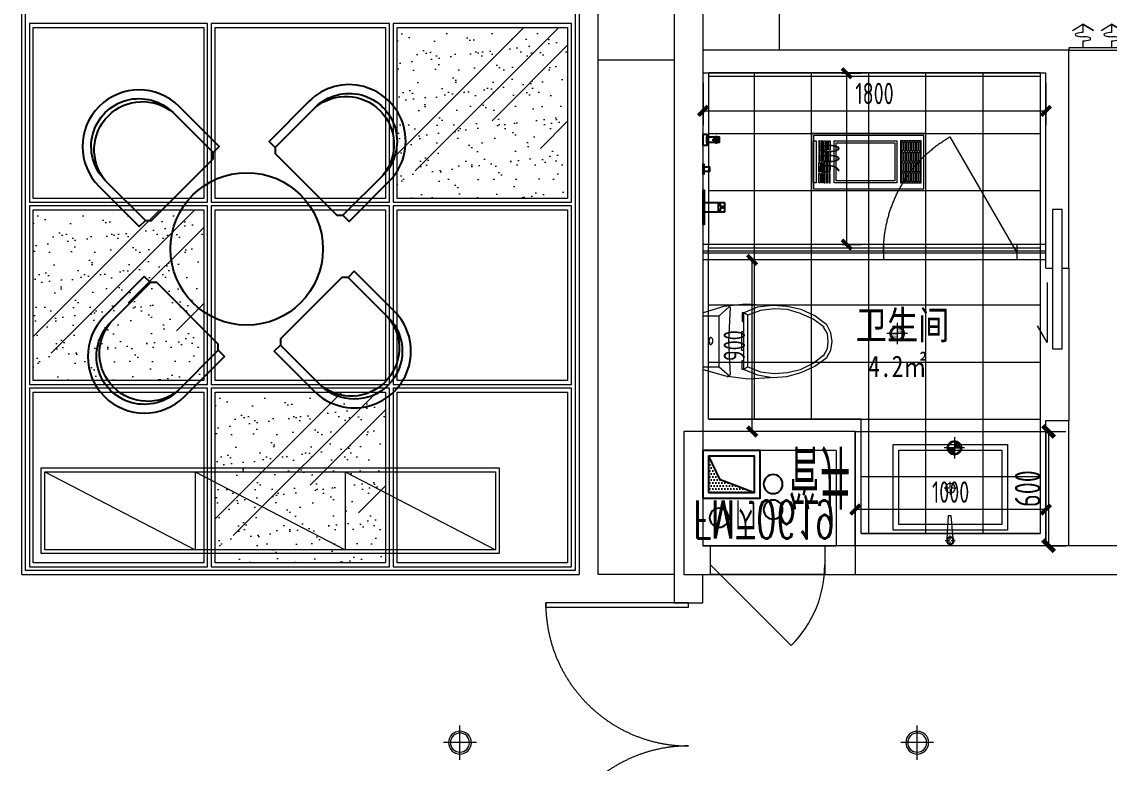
# Model space of a CAD drawing. Header units: millimetres. Extents: x 164760 to 3716174, y -1766400 to 11969.
# Drawn here: x 3545317 to 3551025, y -1705192 to -1701301 of the extents above; entities that cross this region are included whole.
import ezdxf

# ---------------------------------------------------------------- set-up
doc = ezdxf.new("R2010")
doc.units = ezdxf.units.MM
doc.header["$LTSCALE"] = 1000
doc.set_wipeout_variables(frame=1)
for name, pattern in [('CONTINOUS', [0]), ('DOT', [0.2, 0.1, -0.1]), ('DOTE', [2.42, 2, -0.2, 0.02, -0.2]), ('HIDDEN', [0.375, 0.25, -0.125, 0, 0])]:
    doc.linetypes.add(name, pattern=pattern)
doc.layers.get('0').update_dxf_attribs({"color": 253, "linetype": 'CONTINUOUS'})
doc.layers.get('Defpoints').update_dxf_attribs({"color": 250, "linetype": 'CONTINUOUS', "lineweight": 0})
for name, color, linetype in [('DIM_LEAD', 253, 'CONTINUOUS'), ('FF-FIXT', 253, 'CONTINUOUS'), ('FF-FURN', 253, 'CONTINUOUS'), ('VPIPE-污水', 253, 'CONTINUOUS'), ('VPIPE-热给水', 253, 'CONTINUOUS'), ('VPIPE-给水', 253, 'CONTINUOUS'), ('填充', 253, 'CONTINUOUS'), ('洁具', 253, 'CONTINUOUS'), ('风道（排气道）', 253, 'CONTINUOUS')]:
    doc.layers.add(name, color=color, linetype=linetype)
for name, color, linetype, lineweight in [('DOOR【门】', 253, 'CONTINUOUS', 0), ('DS-4BS-FINISH【墙完成线】', 253, 'CONTINUOUS', 0), ('FF-Door【门】', 253, 'CONTINUOUS', 0), ('FF-FIXT【洁具】', 253, 'CONTINUOUS', 0), ('FF-FURN【成品家具】', 253, 'CONTINUOUS', 0), ('FF-FURN【成品家私】', 253, 'CONTINUOUS', 0), ('MK【门槛线】', 253, 'CONTINUOUS', 0), ('RC-Dim【天花尺寸】', 253, 'CONTINUOUS', 0), ('RC-FCU【空调设备】', 253, 'CONTINUOUS', 0), ('RC-FIN【天花轮廓线】', 253, 'CONTINUOUS', 0), ('RC-LIGHT【天花灯具】', 253, 'CONTINUOUS', 0), ('RC-Modelling【天花造型】', 253, 'CONTINUOUS', 0), ('RC-STR【天花细线】', 253, 'CONTINUOUS', 0), ('RC-Text【天花文字】', 253, 'CONTINUOUS', 0), ('TXT【平面空间文字】', 253, 'CONTINUOUS', 0), ('WALL', 253, 'CONTINUOUS', 0), ('Wall【墙体】', 253, 'CONTINUOUS', 0), ('Wall【新建墙】', 253, 'CONTINUOUS', 0), ('WINDOW', 253, 'CONTINUOUS', 0), ('Xline【辅助线】', 253, 'CONTINUOUS', 0)]:
    doc.layers.add(name, color=color, linetype=linetype, lineweight=lineweight)
doc.styles.add('-宋体', font='', dxfattribs={"width": 0.8})
doc.styles.get("Standard").update_dxf_attribs({"font": 'GBENOR', "bigfont": 'GBCBIG'})
doc.styles.add('SUN', font='romans.shx', dxfattribs={"width": 0.8, "bigfont": 'hzdx.shx'})
doc.styles.add('宋体', font='', dxfattribs={"width": 0.7})
doc.styles.add('尺寸标注', font='ARCHS.SHX', dxfattribs={"width": 0.8})
doc.styles.get('-宋体').set_extended_font_data('SimSun')
doc.styles.get('宋体').set_extended_font_data('SimSun')
doc.dimstyles.new('海龙1：50', dxfattribs={"dimscale": 50, "dimtxt": 2.5, "dimasz": 1, "dimexe": 1, "dimexo": 1, "dimgap": 0.7, "dimtad": 1, "dimdec": 0, "dimrnd": 5, "dimdsep": 46, "dimtxsty": '尺寸标注', "dimblk": 'ARCHTICK', "dimblk1": 'ARCHTICK', "dimblk2": 'ARCHTICK', "dimcen": 1, "dimclrd": 44, "dimclre": 44, "dimclrt": 2, "dimadec": 0, "dimazin": 0, "dimtfac": 1, "dimtdec": 0, "dimtix": 1, "dimtmove": 2, "dimatfit": 3, "dimldrblk": 'hl_arrow2', "dimfxl": 5, "dimfxlon": 1, "dimarcsym": 0})
doc.dimstyles.new('海龙_1：60', dxfattribs={"dimscale": 60, "dimtxt": 2.25, "dimasz": 1, "dimexe": 1.5, "dimexo": 1, "dimgap": 0.7, "dimtad": 1, "dimdec": 0, "dimrnd": 5, "dimdsep": 46, "dimtxsty": '尺寸标注', "dimblk": 'ARCHTICK', "dimblk1": 'ARCHTICK', "dimblk2": 'ARCHTICK', "dimcen": 1, "dimclrd": 44, "dimclre": 44, "dimclrt": 2, "dimadec": 0, "dimazin": 0, "dimtfac": 1, "dimtdec": 0, "dimtix": 1, "dimtmove": 2, "dimatfit": 3, "dimldrblk": 'hl_arrow2', "dimfxl": 5, "dimfxlon": 1, "dimarcsym": 0})

# ---------------------------------------------------------------- blocks, each defined once
blk = doc.blocks.new('做成ACAD TuKuai0295')
at = {"linetype": 'Continuous'}
blk.add_lwpolyline([(-251.3, 594.5), (-228.4, 617.4), (228.5, 617.4), (251.6, 594.2), (297.4, 594.2), (297.2, 297, -1), (-297.2, 297.4), (-297, 594.5), (-251.3, 594.5)], format="xyb", dxfattribs=at)
at = {"color": 55, "linetype": 'Continuous'}
blk.add_lwpolyline([(-251.3, 594.5), (-251.5, 297.3, 1), (251.5, 297), (251.6, 594.2)], format="xyb", dxfattribs=at)
at = {"color": 59, "linetype": 'Continuous'}
blk.add_arc((0, 321.2), 252.6, 185.4251, 354.5078, dxfattribs=at)
blk = doc.blocks.new('做成ACAD TuKuai0177')
at = {"linetype": 'Continuous'}
blk.add_circle((0, 0), 400, dxfattribs=at)
for p, xscale, rotation in [((747.4, 774.8), -1, 134.9999999999999), ((-774.8, 747.4), -0.9999999999999998, 225), ((774.8, -747.4), -1, 44.99999999999992), ((-747.4, -774.8), -1, 315)]:
    blk.add_blockref('做成ACAD TuKuai0295', p, dxfattribs=dict(at, xscale=xscale, rotation=rotation))
blk = doc.blocks.new('柜子_0923205390')
at = {"layer": 'FF-FURN【成品家具】', "color": 251, "linetype": 'CONTINOUS', "ltscale": 10}
for p, q in [((20, -20), (808.2, -430)), ((808.2, -20), (808.2, -430)), ((808.2, -20), (1596.3, -430)), ((1596.3, -20), (1596.3, -430)), ((1596.3, -20), (2384.5, -430))]:
    blk.add_line(p, q, dxfattribs=at)
at = {"layer": 'FF-FURN【成品家具】', "linetype": 'CONTINOUS', "ltscale": 10}
blk.add_lwpolyline([(0, 0), (2404.5, 0), (2404.5, -450), (0, -450)], close=True, dxfattribs=at)
at = {"layer": 'FF-FURN【成品家具】', "color": 251, "linetype": 'CONTINOUS', "ltscale": 10}
blk.add_lwpolyline([(20, -20), (2384.5, -20), (2384.5, -430), (20, -430)], close=True, dxfattribs=at)
blk = doc.blocks.new('DOOR_D02')
at = {"layer": 'FF-Door【门】'}
for p, q in [((-0.4842, 0.4998), (-0.5, 0.4998)), ((-0.5, 0), (-0.5, 0.4998)), ((-0.4842, 0), (-0.4842, 0.5)), ((0.4842, 0), (0.4842, 0.5)), ((0.4842, 0.4998), (0.5, 0.4998)), ((0.5, 0), (0.5, 0.4998)), ((-0.4842, 0), (-0.5, 0)), ((0.4842, 0), (0.5, 0))]:
    blk.add_line(p, q, dxfattribs=at)
at = {"layer": 'FF-Door【门】', "color": 8, "linetype": 'HIDDEN', "ltscale": 15}
for centre, start, end in [((-0.5, 0), 0, 90), ((0.4995, 0), 90, 180)]:
    blk.add_arc(centre, 0.4998, start, end, dxfattribs=at)
blk = doc.blocks.new('A$C78EA0098')
at = {"color": 33, "linetype": 'Continuous'}
for p, q in [((47, 353.8), (90, 353.8)), ((68.5, 375.3), (68.5, 332.3))]:
    blk.add_line(p, q, dxfattribs=at)
for p, q in [((5, 25, 0), (81, 25, 0)), ((81, -25, 0), (81, 25, 0)), ((81, 20, 0), (88, 20, 0)), ((84, 25, 0), (114, 25, 0)), ((84, 20, 0), (84, 25, 0)), ((114, -25, 0), (114, 25, 0)), ((5, -25, 0), (81, -25, 0)), ((81, -20, 0), (88, -20, 0)), ((84, -25, 0), (84, -20, 0)), ((84, -25, 0), (114, -25, 0))]:
    blk.add_line(p, q)
for points in [[(0, 383.8), (20, 383.8), (20, 323.8), (0, 323.8)], [(20, 368.8), (85, 368.8), (85, 338.8), (20, 338.8)], [(0, 226), (3, 226), (3, 174), (0, 174)], [(3, 212.5), (33.5, 212.5), (33.5, 187.5), (3, 187.5)], [(0, 90), (5, 90), (5, -90), (0, -90)]]:
    blk.add_lwpolyline(points, close=True)
for centre, radius in [((68.5, 353.8), 11.5), ((104, 0, 0), 5)]:
    blk.add_circle(centre, radius, dxfattribs=at)
blk.add_arc((57.8, 0, 0), 36.3, 316.3972, 43.6028)
blk = doc.blocks.new('_ArchTick')
at = {"color": 2, "linetype": 'ByBlock', "const_width": 0.4}
blk.add_lwpolyline([(-0.5, -0.5), (0.5, 0.5)], dxfattribs=at)
blk = doc.blocks.new('*D47')
at = {"layer": 'Defpoints', "color": 0, "transparency": 16777216}
for p in [(-5.2, 3045.2), (68.9, 3045.2), (-5.2, 2145.2)]:
    blk.add_point(p, dxfattribs=at)
at = {"layer": 'RC-Dim【天花尺寸】', "color": 44, "lineweight": -2, "transparency": 16777216}
for p, q in [((44.8, 3045.2), (143.9, 3045.2)), ((68.9, 2145.2), (68.9, 3045.2)), ((44.8, 2145.2), (143.9, 2145.2))]:
    blk.add_line(p, q, dxfattribs=at)
at = {"layer": 'RC-Dim【天花尺寸】', "color": 44, "lineweight": -2, "transparency": 16777216, "xscale": 50, "yscale": 50, "zscale": 50}
for p, rotation in [((68.9, 3045.2), 90), ((68.9, 2145.2), 270)]:
    blk.add_blockref('_ArchTick', p, dxfattribs=dict(at, rotation=rotation))
at = {"layer": 'RC-Dim【天花尺寸】', "color": 2, "transparency": 16777216, "insert": (-24.7, 2595.2), "char_height": 112.5, "attachment_point": 5, "rotation": 90, "style": '尺寸标注'}
blk.add_mtext('900', dxfattribs=at)
blk = doc.blocks.new('hl_arrow2')
at = {"color": 2}
blk.add_line((-0.221, 0), (-1, 0), dxfattribs=at)
blk.add_lwpolyline([(-0.221, 0), (-0.861, -0.689), (-0.654, -0.862), (0, 0), (-0.654, 0.862), (-0.861, 0.689)], close=True, dxfattribs=at)
for points in [[(-0.861, 0.689), (-0.654, 0.862), (-0.221, 0), (0, 0)], [(-0.861, -0.689), (-0.654, -0.862), (-0.221, 0), (0, 0)]]:
    blk.add_solid(points, dxfattribs=at)
blk = doc.blocks.new('PQD')
at = {"layer": '填充'}
h = blk.add_hatch(dxfattribs=at)
h.set_pattern_fill('DOTS', color=256, scale=10, style=0)
h.paths.add_polyline_path([(517039.4, 222520.7), (516799.4, 222520.7), (516799.4, 222330.7), (516857.1, 222450.6)])
blk.add_lwpolyline([(516799.4, 222330.7), (516857.1, 222450.6), (517039.4, 222520.7)], dxfattribs=at)
at = {"layer": '风道（排气道）'}
for points in [[(516769.4, 222550.7), (517069.4, 222550.7), (517069.4, 222300.7), (516769.4, 222300.7)], [(516799.4, 222520.7), (517039.4, 222520.7), (517039.4, 222330.7), (516799.4, 222330.7)]]:
    blk.add_lwpolyline(points, close=True, dxfattribs=at)
blk = doc.blocks.new('$DorLib2D$00000114')
at = {"color": 0}
blk.add_line((0.5, 0), (-0.2071, 0.7071), dxfattribs=at)
blk.add_arc((0.5, 0), 1, 135, 180, dxfattribs=at)
blk = doc.blocks.new('ZL_08130967')
at = {"layer": 'WINDOW'}
for p, q in [((-300, -374.3), (300, -374.3)), ((-300, -374.3), (-300, -524.3)), ((300, -524.3), (300, -374.3)), ((-300, -524.3), (300, -524.3))]:
    blk.add_line(p, q, dxfattribs=at)
at = {"layer": 'WINDOW', "xscale": -600, "yscale": 600, "zscale": -600}
blk.add_blockref('$DorLib2D$00000114', (0, -424.3), dxfattribs=at)
blk = doc.blocks.new('ZL_08155714')
at = {"layer": 'VPIPE-污水'}
blk.add_circle((-129.2, -712), 50, dxfattribs=at)
at = {"layer": 'VPIPE-热给水'}
blk.add_circle((153.9, -888.5), 50, dxfattribs=at)
at = {"layer": 'VPIPE-给水'}
blk.add_circle((153.9, -754.4), 50, dxfattribs=at)
at = {"layer": 'WALL'}
for p, q in [((-314.6, -1164.9), (-314.6, -414.9)), ((-314.6, -414.9), (585.4, -414.9)), ((585.4, -1164.9), (585.4, -414.9)), ((-214.6, -1064.9), (-214.6, -564.9)), ((-214.6, -564.9), (485.4, -564.9)), ((485.4, -1064.9), (485.4, -564.9)), ((485.4, -1064.9), (-214.6, -1064.9)), ((585.4, -1164.9), (-314.6, -1164.9))]:
    blk.add_line(p, q, dxfattribs=at)
at = {"layer": 'WINDOW'}
for p, q in [((-175.1, -414.9), (424.9, -414.9)), ((-175.1, -414.9), (-175.1, -564.9)), ((424.9, -564.9), (424.9, -414.9)), ((-175.1, -564.9), (424.9, -564.9))]:
    blk.add_line(p, q, dxfattribs=at)
at = {"layer": 'DOOR【门】', "rotation": 359.9999999999407}
blk.add_blockref('ZL_08130967', (124.9, -40.7), dxfattribs=at)
at = {"layer": '洁具'}
blk.add_blockref('PQD', (-516984, -223365.7), dxfattribs=at)
at = {"layer": 'TXT【平面空间文字】', "color": 3, "ltscale": 100, "style": 'SUN', "width": 0.6}
blk.add_text('FM丙0619', height=200, dxfattribs=at).set_placement((-262.7, -802.7, 0))
at = {"layer": 'TXT【平面空间文字】', "width": 0.75}
blk.add_text('管井', height=300, dxfattribs=at).set_placement((236.4, -1085.3))
blk = doc.blocks.new('A$C5D954283')
at = {"color": 8}
for p, q in [((0, 532.1), (0, 509.5)), ((-4, 505.5), (-26.2, 505.5)), ((0, 501.5), (0, 478.5)), ((25.8, 505.5), (4, 505.5)), ((-5, 230), (-32.8, 230)), ((0, 235.1), (0, 263.8)), ((32.3, 230), (5, 230)), ((0, 225), (0, 196.3))]:
    blk.add_line(p, q, dxfattribs=at)
at = {"color": 0, "linetype": 'Continuous'}
for p, q in [((-11.2, 374.3), (-17.5, 495.5)), ((15.1, 492.2), (4.8, 374.3)), ((4.8, 374.3), (-11.2, 374.3))]:
    blk.add_line(p, q, dxfattribs=at)
at = {"color": 8, "ltscale": 1000, "const_width": 0.448}
blk.add_lwpolyline([(0, 505.7, -1), (0, 505.3, -1)], format="xyb", close=True, dxfattribs=at)
at = {"color": 0, "linetype": 'Continuous'}
blk.add_lwpolyline([(300, 0), (300, 450), (-300, 450), (-300, 0)], close=True, dxfattribs=at)
at = {"color": 8}
blk.add_lwpolyline([(270, 30), (270, 420), (-270, 420), (-270, 30)], close=True, dxfattribs=at)
at = {"color": 8, "const_width": 0.84}
blk.add_lwpolyline([(0.1, 230.5, -1), (0.1, 229.6, -1)], format="xyb", close=True, dxfattribs=at)
at = {"color": 0, "linetype": 'Continuous'}
blk.add_circle((0, 505.5), 20.2, dxfattribs=at)
at = {"color": 8}
for centre, radius in [((0.3, 505.7), 16.3), ((0, 230), 25.2)]:
    blk.add_circle(centre, radius, dxfattribs=at)
blk = doc.blocks.new('*D48')
at = {"layer": 'Defpoints', "color": 0, "transparency": 16777216}
for p in [(1114.1, 1164.9), (1114.1, 564.9), (1128.4, 564.9)]:
    blk.add_point(p, dxfattribs=at)
at = {"layer": 'Xline【辅助线】', "color": 44, "lineweight": -2, "transparency": 16777216}
for p, q in [((1128.4, 1164.9), (1218.4, 1164.9)), ((1128.4, 1164.9), (1128.4, 564.9)), ((1128.4, 564.9), (1218.4, 564.9))]:
    blk.add_line(p, q, dxfattribs=at)
at = {"layer": 'Xline【辅助线】', "color": 44, "lineweight": -2, "transparency": 16777216, "xscale": 60, "yscale": 60, "zscale": 60}
for p, rotation in [((1128.4, 1164.9), 90), ((1128.4, 564.9), 270)]:
    blk.add_blockref('_ArchTick', p, dxfattribs=dict(at, rotation=rotation))
at = {"layer": 'Xline【辅助线】', "color": 2, "transparency": 16777216, "insert": (1018.9, 864.9), "char_height": 135, "attachment_point": 5, "rotation": 90, "style": '尺寸标注'}
blk.add_mtext('600', dxfattribs=at)
blk = doc.blocks.new('*D49')
at = {"layer": 'Defpoints', "color": 0, "transparency": 16777216}
for p in [(114.1, 755.3), (114.1, 564.9), (1114.1, 564.9)]:
    blk.add_point(p, dxfattribs=at)
at = {"layer": 'RC-Dim【天花尺寸】', "color": 44, "lineweight": -2, "transparency": 16777216}
for p, q in [((114.1, 614.9), (114.1, 830.3)), ((1114.1, 614.9), (1114.1, 830.3)), ((1114.1, 755.3), (114.1, 755.3))]:
    blk.add_line(p, q, dxfattribs=at)
at = {"layer": 'RC-Dim【天花尺寸】', "color": 44, "lineweight": -2, "transparency": 16777216, "xscale": 50, "yscale": 50, "zscale": 50}
for p, rotation in [((114.1, 755.3), 180.0000001288931), ((1114.1, 755.3), 1.288931362e-07)]:
    blk.add_blockref('_ArchTick', p, dxfattribs=dict(at, rotation=rotation))
at = {"layer": 'RC-Dim【天花尺寸】', "color": 2, "transparency": 16777216, "insert": (614.1, 846.5), "char_height": 112.5, "attachment_point": 5, "rotation": 0, "style": '尺寸标注'}
blk.add_mtext('1000', dxfattribs=at)
blk = doc.blocks.new('ZL_08127082')
at = {"layer": 'FF-FIXT【洁具】'}
for p, q in [((-184.1, -108.8), (-150.6, 0)), ((146.4, 0), (-150.6, 0)), ((-133.9, 0), (-133.9, -83.7)), ((133.9, 0), (133.9, -83.7)), ((146.4, 0), (179.9, -117.1)), ((-20.9, -37.7), (-16.7, -33.5)), ((-20.9, -41.8), (-20.9, -37.7)), ((-16.7, -46), (-20.9, -41.8)), ((-16.7, -33.5), (-12.6, -33.5)), ((-12.6, -50.2), (-16.7, -46)), ((-12.6, -33.5), (-4.2, -29.3)), ((4.2, -50.2), (-12.6, -50.2)), ((-4.2, -29.3), (4.2, -33.5)), ((4.2, -33.5), (12.6, -33.5)), ((12.6, -46), (4.2, -50.2)), ((12.6, -33.5), (16.7, -37.7)), ((16.7, -41.8), (12.6, -46)), ((16.7, -37.7), (16.7, -41.8)), ((-196.6, -221.7), (-184.1, -108.8)), ((-133.9, -83.7), (-184.1, -138.1)), ((133.9, -83.7), (-133.9, -83.7)), ((133.9, -83.7), (179.9, -138.1)), ((-179.9, -142.2), (0, -133.9)), ((0, -133.9), (0, -138.1)), ((0, -133.9), (175.7, -142.2)), ((184.1, -133.9), (175.7, -142.2)), ((179.9, -117.1), (196.6, -234.3)), ((184.1, -125.5), (184.1, -133.9)), ((-188.3, -334.7), (-196.6, -221.7)), ((-179.9, -284.5), (-150.6, -213.4)), ((-150.6, -205), (-104.6, -205)), ((-150.6, -213.4), (-150.6, -205)), ((-138.1, -234.3), (-150.6, -213.4)), ((146.4, -213.4), (-150.6, -213.4)), ((-104.6, -205), (-104.6, -213.4)), ((-50.2, -213.4), (-50.2, -200.8)), ((-50.2, -200.8), (46, -200.8)), ((46, -213.4), (-50.2, -213.4)), ((46, -200.8), (46, -213.4)), ((100.4, -205), (100.4, -213.4)), ((146.4, -205), (100.4, -205)), ((133.9, -234.3), (146.4, -213.4)), ((146.4, -213.4), (146.4, -205)), ((146.4, -213.4), (175.7, -284.5)), ((-188.3, -364), (-179.9, -284.5)), ((-163.2, -301.2), (-138.1, -234.3)), ((133.9, -234.3), (-138.1, -234.3)), ((133.9, -234.3), (159, -301.2)), ((175.7, -284.5), (188.3, -364)), ((196.6, -234.3), (188.3, -351.4)), ((-171.5, -372.3), (-163.2, -301.2)), ((159, -301.2), (167.3, -372.3)), ((-184.1, -439.3), (-188.3, -364)), ((-167.3, -443.4), (-171.5, -372.3)), ((167.3, -372.3), (163.2, -443.4)), ((188.3, -364), (184.1, -439.3)), ((-167.3, -514.6), (-184.1, -439.3)), ((-146.4, -510.4), (-167.3, -443.4)), ((163.2, -443.4), (146.4, -510.4)), ((184.1, -439.3), (163.2, -514.6)), ((-117.1, -577.3), (-146.4, -510.4)), ((146.4, -510.4), (113, -577.3)), ((-133.9, -585.7), (-167.3, -514.6)), ((163.2, -514.6), (129.7, -585.7)), ((-87.9, -648.4), (-133.9, -585.7)), ((-75.3, -635.9), (-117.1, -577.3)), ((113, -577.3), (71.1, -631.7)), ((129.7, -585.7), (83.7, -648.4)), ((-46, -669.4), (-87.9, -648.4)), ((-41.8, -652.6), (-75.3, -631.7)), ((0, -677.7), (-46, -669.4)), ((0, -656.8), (-41.8, -652.6)), ((37.7, -652.6), (0, -656.8)), ((46, -669.4), (0, -677.7)), ((75.3, -631.7), (37.7, -652.6)), ((83.7, -648.4), (46, -669.4))]:
    blk.add_line(p, q, dxfattribs=at)
blk = doc.blocks.new('ZL_08123655')
at = {"layer": 'FF-FIXT【洁具】'}
for p, q in [((-184.1, -138.1), (-188.3, -129.7)), ((-179.9, -142.2), (-184.1, -138.1))]:
    blk.add_line(p, q, dxfattribs=at)
at = {"layer": 'DIM_LEAD'}
blk.add_blockref('ZL_08127082', (0, 0), dxfattribs=at)
blk = doc.blocks.new('DOORBLK101')
at = {"layer": 'FF-Door【门】'}
blk.add_line((-0.5, 0), (0, 0.866), dxfattribs=at)
at = {"layer": 'FF-Door【门】', "color": 8, "linetype": 'HIDDEN', "ltscale": 15}
blk.add_arc((-0.5, 0), 1, 0, 60, dxfattribs=at)
blk = doc.blocks.new('*D50')
at = {"layer": 'Defpoints', "color": 0, "transparency": 16777216}
for p in [(-684.7, 3045.2), (1114.1, 3045.2), (1114.1, 2847.1)]:
    blk.add_point(p, dxfattribs=at)
at = {"layer": 'RC-Dim【天花尺寸】', "color": 44, "lineweight": -2, "transparency": 16777216}
for p, q in [((-684.7, 2995.2), (-684.7, 2772.1)), ((1114.1, 2995.2), (1114.1, 2772.1)), ((-684.7, 2847.1), (1114.1, 2847.1))]:
    blk.add_line(p, q, dxfattribs=at)
at = {"layer": 'RC-Dim【天花尺寸】', "color": 44, "lineweight": -2, "transparency": 16777216, "xscale": 50, "yscale": 50, "zscale": 50, "rotation": 180}
blk.add_blockref('_ArchTick', (-684.7, 2847.1), dxfattribs=at)
at = {"layer": 'RC-Dim【天花尺寸】', "color": 44, "lineweight": -2, "transparency": 16777216, "xscale": 50, "yscale": 50, "zscale": 50}
blk.add_blockref('_ArchTick', (1114.1, 2847.1), dxfattribs=at)
at = {"layer": 'RC-Dim【天花尺寸】', "color": 2, "transparency": 16777216, "insert": (214.7, 2938.4), "char_height": 112.5, "attachment_point": 5, "style": '尺寸标注'}
blk.add_mtext('1800', dxfattribs=at)
blk = doc.blocks.new('*D51')
at = {"layer": 'Defpoints', "color": 0, "transparency": 16777216}
for p in [(-427.6, 2065.2), (-399.8, 2065.2), (-399.8, 1164.9)]:
    blk.add_point(p, dxfattribs=at)
at = {"layer": 'RC-Dim【天花尺寸】', "color": 44, "lineweight": -2, "transparency": 16777216}
for p, q in [((-427.6, 2065.2), (-502.6, 2065.2)), ((-427.6, 1164.9), (-427.6, 2065.2)), ((-427.6, 1164.9), (-502.6, 1164.9))]:
    blk.add_line(p, q, dxfattribs=at)
at = {"layer": 'RC-Dim【天花尺寸】', "color": 44, "lineweight": -2, "transparency": 16777216, "xscale": 50, "yscale": 50, "zscale": 50}
for p, rotation in [((-427.6, 2065.2), 90), ((-427.6, 1164.9), 270)]:
    blk.add_blockref('_ArchTick', p, dxfattribs=dict(at, rotation=rotation))
at = {"layer": 'RC-Dim【天花尺寸】', "color": 2, "transparency": 16777216, "insert": (-521.2, 1615.1), "char_height": 112.5, "attachment_point": 5, "rotation": 90, "style": '尺寸标注'}
blk.add_mtext('900', dxfattribs=at)
blk = doc.blocks.new('*U413')
for p, q in [((0, -12), (0, 0)), ((0, 0), (2250, 0)), ((2250, 0), (2250, -12)), ((2250, -12), (0, -12)), ((75, -49.3), (75, -12)), ((225, -49.3), (225, -12)), ((375, -49.3), (375, -12)), ((525, -49.3), (525, -12)), ((675, -49.3), (675, -12)), ((825, -49.3), (825, -12)), ((975, -49.3), (975, -12)), ((1125, -49.3), (1125, -12)), ((1275, -49.3), (1275, -12)), ((1425, -49.3), (1425, -12)), ((1575, -49.3), (1575, -12)), ((1725, -49.3), (1725, -12)), ((1875, -49.3), (1875, -12)), ((2025, -49.3), (2025, -12)), ((2175, -49.3), (2175, -12)), ((2175, -49.3), (2175, -12)), ((19.6, -104.5), (75, -136.2)), ((75, -136.2), (75, -93.2)), ((130.4, -104.5), (75, -136.2)), ((75, -136.2), (130.4, -104.5)), ((169.6, -104.5), (225, -136.2)), ((225, -136.2), (225, -93.2)), ((280.4, -104.5), (225, -136.2)), ((225, -136.2), (280.4, -104.5)), ((319.6, -104.5), (375, -136.2)), ((375, -136.2), (375, -93.2)), ((430.4, -104.5), (375, -136.2)), ((375, -136.2), (430.4, -104.5)), ((469.6, -104.5), (525, -136.2)), ((525, -136.2), (525, -93.2)), ((580.4, -104.5), (525, -136.2)), ((525, -136.2), (580.4, -104.5)), ((619.6, -104.5), (675, -136.2)), ((675, -136.2), (675, -93.2)), ((730.4, -104.5), (675, -136.2)), ((675, -136.2), (730.4, -104.5)), ((769.6, -104.5), (825, -136.2)), ((825, -136.2), (825, -93.2)), ((880.4, -104.5), (825, -136.2)), ((825, -136.2), (880.4, -104.5)), ((919.6, -104.5), (975, -136.2)), ((975, -136.2), (975, -93.2)), ((1030.4, -104.5), (975, -136.2)), ((975, -136.2), (1030.4, -104.5)), ((1069.6, -104.5), (1125, -136.2)), ((1125, -136.2), (1125, -93.2)), ((1180.4, -104.5), (1125, -136.2)), ((1125, -136.2), (1180.4, -104.5)), ((1219.6, -104.5), (1275, -136.2)), ((1275, -136.2), (1275, -93.2)), ((1330.4, -104.5), (1275, -136.2)), ((1275, -136.2), (1330.4, -104.5)), ((1369.6, -104.5), (1425, -136.2)), ((1425, -136.2), (1425, -93.2)), ((1480.4, -104.5), (1425, -136.2)), ((1425, -136.2), (1480.4, -104.5)), ((1519.6, -104.5), (1575, -136.2)), ((1575, -136.2), (1575, -93.2)), ((1630.4, -104.5), (1575, -136.2)), ((1575, -136.2), (1630.4, -104.5)), ((1669.6, -104.5), (1725, -136.2)), ((1725, -136.2), (1725, -93.2)), ((1780.4, -104.5), (1725, -136.2)), ((1725, -136.2), (1780.4, -104.5)), ((1819.6, -104.5), (1875, -136.2)), ((1875, -136.2), (1875, -93.2)), ((1930.4, -104.5), (1875, -136.2)), ((1875, -136.2), (1930.4, -104.5)), ((1969.6, -104.5), (2025, -136.2)), ((2025, -136.2), (2025, -93.2)), ((2080.4, -104.5), (2025, -136.2)), ((2025, -136.2), (2080.4, -104.5)), ((2119.6, -104.5), (2175, -136.2)), ((2119.6, -104.5), (2175, -136.2)), ((2175, -136.2), (2175, -93.2)), ((2175, -136.2), (2175, -93.2)), ((2230.4, -104.5), (2175, -136.2)), ((2175, -136.2), (2230.4, -104.5)), ((2230.4, -104.5), (2175, -136.2)), ((2175, -136.2), (2230.4, -104.5))]:
    blk.add_line(p, q)
at = {"extrusion": (0, 0, -1)}
for centre, major_axis, start_param, end_param in [((77.5, -148.9), (-70.4, -70.4), 2.33115, 2.708105), ((110, -60.3), (3.69, -3.69), 4.278901, 6.716673), ((227.5, -148.9), (-70.4, -70.4), 2.33115, 2.708105), ((260, -60.3), (3.69, -3.69), 4.278901, 6.716673), ((377.5, -148.9), (-70.4, -70.4), 2.33115, 2.708105), ((410, -60.3), (3.69, -3.69), 4.278901, 6.716673), ((527.5, -148.9), (-70.4, -70.4), 2.33115, 2.708105), ((560, -60.3), (3.69, -3.69), 4.278901, 6.716673), ((677.5, -148.9), (-70.4, -70.4), 2.33115, 2.708105), ((710, -60.3), (3.69, -3.69), 4.278901, 6.716673), ((827.5, -148.9), (-70.4, -70.4), 2.33115, 2.708105), ((860, -60.3), (3.69, -3.69), 4.278901, 6.716673), ((977.5, -148.9), (-70.4, -70.4), 2.33115, 2.708105), ((1010, -60.3), (3.69, -3.69), 4.278901, 6.716673), ((1127.5, -148.9), (-70.4, -70.4), 2.33115, 2.708105), ((1160, -60.3), (3.69, -3.69), 4.278901, 6.716673), ((1277.5, -148.9), (-70.4, -70.4), 2.33115, 2.708105), ((1310, -60.3), (3.69, -3.69), 4.278901, 6.716673), ((1427.5, -148.9), (-70.4, -70.4), 2.33115, 2.708105), ((1460, -60.3), (3.69, -3.69), 4.278901, 6.716673), ((1577.5, -148.9), (-70.4, -70.4), 2.33115, 2.708105), ((1610, -60.3), (3.69, -3.69), 4.278901, 6.716673), ((1727.5, -148.9), (-70.4, -70.4), 2.33115, 2.708105), ((1760, -60.3), (3.69, -3.69), 4.278901, 6.716673), ((1877.5, -148.9), (-70.4, -70.4), 2.33115, 2.708105), ((1910, -60.3), (3.69, -3.69), 4.278901, 6.716673), ((2027.5, -148.9), (-70.4, -70.4), 2.33115, 2.708105), ((2060, -60.3), (3.69, -3.69), 4.278901, 6.716673), ((2177.5, -148.9), (-70.4, -70.4), 2.33115, 2.708105), ((2177.5, -148.9), (-70.4, -70.4), 2.33115, 2.708105), ((2210, -60.3), (3.69, -3.69), 4.278901, 6.716673), ((2210, -60.3), (3.69, -3.69), 4.278901, 6.716673), ((40, -82.2), (3.69, -3.69), 1.137309, 3.57508), ((72.5, -170.8), (-70.4, -70.4), 2.004284, 2.381239), ((72.5, 6.4), (70.4, -70.4), 0.760354, 1.137309), ((77.5, 28.3), (70.4, -70.4), 0.433488, 0.810442), ((190, -82.2), (3.69, -3.69), 1.137309, 3.57508), ((222.5, -170.8), (-70.4, -70.4), 2.004284, 2.381239), ((222.5, 6.4), (70.4, -70.4), 0.760354, 1.137309), ((227.5, 28.3), (70.4, -70.4), 0.433488, 0.810442), ((340, -82.2), (3.69, -3.69), 1.137309, 3.57508), ((372.5, -170.8), (-70.4, -70.4), 2.004284, 2.381239), ((372.5, 6.4), (70.4, -70.4), 0.760354, 1.137309), ((377.5, 28.3), (70.4, -70.4), 0.433488, 0.810442), ((490, -82.2), (3.69, -3.69), 1.137309, 3.57508), ((522.5, -170.8), (-70.4, -70.4), 2.004284, 2.381239), ((522.5, 6.4), (70.4, -70.4), 0.760354, 1.137309), ((527.5, 28.3), (70.4, -70.4), 0.433488, 0.810442), ((640, -82.2), (3.69, -3.69), 1.137309, 3.57508), ((672.5, -170.8), (-70.4, -70.4), 2.004284, 2.381239), ((672.5, 6.4), (70.4, -70.4), 0.760354, 1.137309), ((677.5, 28.3), (70.4, -70.4), 0.433488, 0.810442), ((790, -82.2), (3.69, -3.69), 1.137309, 3.57508), ((822.5, -170.8), (-70.4, -70.4), 2.004284, 2.381239), ((822.5, 6.4), (70.4, -70.4), 0.760354, 1.137309), ((827.5, 28.3), (70.4, -70.4), 0.433488, 0.810442), ((940, -82.2), (3.69, -3.69), 1.137309, 3.57508), ((972.5, -170.8), (-70.4, -70.4), 2.004284, 2.381239), ((972.5, 6.4), (70.4, -70.4), 0.760354, 1.137309), ((977.5, 28.3), (70.4, -70.4), 0.433488, 0.810442), ((1090, -82.2), (3.69, -3.69), 1.137309, 3.57508), ((1122.5, -170.8), (-70.4, -70.4), 2.004284, 2.381239), ((1122.5, 6.4), (70.4, -70.4), 0.760354, 1.137309), ((1127.5, 28.3), (70.4, -70.4), 0.433488, 0.810442), ((1240, -82.2), (3.69, -3.69), 1.137309, 3.57508), ((1272.5, -170.8), (-70.4, -70.4), 2.004284, 2.381239), ((1272.5, 6.4), (70.4, -70.4), 0.760354, 1.137309), ((1277.5, 28.3), (70.4, -70.4), 0.433488, 0.810442), ((1390, -82.2), (3.69, -3.69), 1.137309, 3.57508), ((1422.5, -170.8), (-70.4, -70.4), 2.004284, 2.381239), ((1422.5, 6.4), (70.4, -70.4), 0.760354, 1.137309), ((1427.5, 28.3), (70.4, -70.4), 0.433488, 0.810442), ((1540, -82.2), (3.69, -3.69), 1.137309, 3.57508), ((1572.5, -170.8), (-70.4, -70.4), 2.004284, 2.381239), ((1572.5, 6.4), (70.4, -70.4), 0.760354, 1.137309), ((1577.5, 28.3), (70.4, -70.4), 0.433488, 0.810442), ((1690, -82.2), (3.69, -3.69), 1.137309, 3.57508), ((1722.5, -170.8), (-70.4, -70.4), 2.004284, 2.381239), ((1722.5, 6.4), (70.4, -70.4), 0.760354, 1.137309), ((1727.5, 28.3), (70.4, -70.4), 0.433488, 0.810442), ((1840, -82.2), (3.69, -3.69), 1.137309, 3.57508), ((1872.5, -170.8), (-70.4, -70.4), 2.004284, 2.381239), ((1872.5, 6.4), (70.4, -70.4), 0.760354, 1.137309), ((1877.5, 28.3), (70.4, -70.4), 0.433488, 0.810442), ((1990, -82.2), (3.69, -3.69), 1.137309, 3.57508), ((2022.5, -170.8), (-70.4, -70.4), 2.004284, 2.381239), ((2022.5, 6.4), (70.4, -70.4), 0.760354, 1.137309), ((2027.5, 28.3), (70.4, -70.4), 0.433488, 0.810442), ((2140, -82.2), (3.69, -3.69), 1.137309, 3.57508), ((2140, -82.2), (3.69, -3.69), 1.137309, 3.57508), ((2172.5, -170.8), (-70.4, -70.4), 2.004284, 2.381239), ((2172.5, -170.8), (-70.4, -70.4), 2.004284, 2.381239), ((2172.5, 6.4), (70.4, -70.4), 0.760354, 1.137309), ((2172.5, 6.4), (70.4, -70.4), 0.760354, 1.137309), ((2177.5, 28.3), (70.4, -70.4), 0.433488, 0.810442), ((2177.5, 28.3), (70.4, -70.4), 0.433488, 0.810442)]:
    blk.add_ellipse(centre, major_axis=major_axis, ratio=1, start_param=start_param, end_param=end_param, dxfattribs=at)
blk = doc.blocks.new('ZL_060315399')
at = {"layer": 'RC-Modelling【天花造型】'}
for p, q in [((-2359.4, -16.1), (-2359.4, -3315.9)), ((-839.4, -3315.9), (1965.6, -3315.9))]:
    blk.add_line(p, q, dxfattribs=at)
at = {"layer": 'RC-FCU【空调设备】', "ltscale": 10, "xscale": -1, "rotation": 180}
blk.add_blockref('*U413', (-839.4, -3315.9), dxfattribs=at)
blk = doc.blocks.new('防雾筒灯')
at = {"ltscale": 30}
h = blk.add_hatch(dxfattribs=at)
h.set_pattern_fill('DOTS', color=251, scale=3)
h.set_pattern_definition([(0, (-62.322, -46.6336), (2.38125, 4.7625), [0, -4.7625])])
edge = h.paths.add_edge_path()
edge.add_ellipse((0, 0), major_axis=(35.4, 35.4), ratio=1, start_angle=315, end_angle=405)
edge.add_line((0, 50), (0, 0))
edge.add_line((0, 0), (50, 0))
edge = h.paths.add_edge_path()
edge.add_line((0, 0), (-50, 0))
edge.add_ellipse((0, 0), major_axis=(35.4, 35.4), ratio=1, start_angle=495, end_angle=225)
edge.add_line((0, -50), (0, 0))
at = {"color": 251, "linetype": 'DOTE', "ltscale": 43.504693}
blk.add_line((0, 90.6), (0, -90.6), dxfattribs=at)
at = {"color": 251, "linetype": 'DOTE', "ltscale": 41.297046}
blk.add_line((86, 0), (-86, 0), dxfattribs=at)
blk.add_ellipse((0, 0), major_axis=(-42.4, 42.4), ratio=1, start_param=2.355868237233172, end_param=8.639053544412757)
at = {"color": 251}
blk.add_ellipse((0, 0), major_axis=(35.4, 35.4), ratio=1, start_param=5.49871431692557, end_param=11.78189962410516, dxfattribs=at)
blk = doc.blocks.new('ERTERT')
at = {"color": 8}
for points in [[(15709.6, 8061.8), (15930.2, 8061.8), (15930.2, 8046.6), (15709.6, 8046.6)], [(15709.5, 8032.6), (15759.4, 8032.6), (15759.4, 8026.5), (15709.5, 8026.5)], [(15709.5, 8019.5), (15759.4, 8019.5), (15759.4, 8013.4), (15709.5, 8013.4)], [(15709.5, 8000.3), (15759.4, 8000.3), (15759.4, 8006.4), (15709.5, 8006.4)], [(15709.5, 7987.2), (15759.4, 7987.2), (15759.4, 7993.3), (15709.5, 7993.3)], [(15766.4, 8032.6), (15816.3, 8032.6), (15816.3, 8026.5), (15766.4, 8026.5)], [(15766.4, 8019.5), (15816.3, 8019.5), (15816.3, 8013.4), (15766.4, 8013.4)], [(15766.4, 8000.3), (15816.3, 8000.3), (15816.3, 8006.4), (15766.4, 8006.4)], [(15766.4, 7987.2), (15816.3, 7987.2), (15816.3, 7993.3), (15766.4, 7993.3)], [(15873.3, 8032.6), (15823.3, 8032.6), (15823.3, 8026.5), (15873.3, 8026.5)], [(15873.3, 8019.5), (15823.3, 8019.5), (15823.3, 8013.4), (15873.3, 8013.4)], [(15873.3, 8000.3), (15823.3, 8000.3), (15823.3, 8006.4), (15873.3, 8006.4)], [(15873.3, 7987.2), (15823.3, 7987.2), (15823.3, 7993.3), (15873.3, 7993.3)], [(15930.2, 8032.6), (15880.3, 8032.6), (15880.3, 8026.5), (15930.2, 8026.5)], [(15930.2, 8019.5), (15880.3, 8019.5), (15880.3, 8013.4), (15930.2, 8013.4)], [(15930.2, 8000.3), (15880.3, 8000.3), (15880.3, 8006.4), (15930.2, 8006.4)], [(15930.2, 7987.2), (15880.3, 7987.2), (15880.3, 7993.3), (15930.2, 7993.3)], [(15709.5, 7974.2), (15759.4, 7974.2), (15759.4, 7980.2), (15709.5, 7980.2)], [(15709.5, 7952.9), (15930.2, 7952.9), (15930.2, 7624.2), (15709.5, 7624.2)], [(15766.4, 7974.2), (15816.3, 7974.2), (15816.3, 7980.2), (15766.4, 7980.2)], [(15873.3, 7974.2), (15823.3, 7974.2), (15823.3, 7980.2), (15873.3, 7980.2)], [(15930.2, 7974.2), (15880.3, 7974.2), (15880.3, 7980.2), (15930.2, 7980.2)], [(15709.5, 7495.6), (15930.2, 7495.6), (15930.2, 7604.2), (15709.5, 7604.2)], [(15714.5, 7599.2), (15763.3, 7599.2), (15763.3, 7592.2), (15714.5, 7592.2)], [(15767.9, 7599.2), (15816.7, 7599.2), (15816.7, 7592.2), (15767.9, 7592.2)], [(15821.2, 7599.2), (15870, 7599.2), (15870, 7592.2), (15821.2, 7592.2)], [(15876.4, 7599.2), (15925.2, 7599.2), (15925.2, 7592.2), (15876.4, 7592.2)], [(15714.5, 7586), (15763.3, 7586), (15763.3, 7579), (15714.5, 7579)], [(15714.5, 7572.1), (15763.3, 7572.1), (15763.3, 7565.1), (15714.5, 7565.1)], [(15714.5, 7558.9), (15763.3, 7558.9), (15763.3, 7551.9), (15714.5, 7551.9)], [(15714.5, 7545.5), (15763.3, 7545.5), (15763.3, 7538.5), (15714.5, 7538.5)], [(15767.9, 7586), (15816.7, 7586), (15816.7, 7579), (15767.9, 7579)], [(15767.9, 7572.1), (15816.7, 7572.1), (15816.7, 7565.1), (15767.9, 7565.1)], [(15767.9, 7558.9), (15816.7, 7558.9), (15816.7, 7551.9), (15767.9, 7551.9)], [(15767.9, 7545.5), (15816.7, 7545.5), (15816.7, 7538.5), (15767.9, 7538.5)], [(15821.2, 7586), (15870, 7586), (15870, 7579), (15821.2, 7579)], [(15821.2, 7572.1), (15870, 7572.1), (15870, 7565.1), (15821.2, 7565.1)], [(15821.2, 7558.9), (15870, 7558.9), (15870, 7551.9), (15821.2, 7551.9)], [(15821.2, 7545.5), (15870, 7545.5), (15870, 7538.5), (15821.2, 7538.5)], [(15876.4, 7586), (15925.2, 7586), (15925.2, 7579), (15876.4, 7579)], [(15876.4, 7572.1), (15925.2, 7572.1), (15925.2, 7565.1), (15876.4, 7565.1)], [(15876.4, 7558.9), (15925.2, 7558.9), (15925.2, 7551.9), (15876.4, 7551.9)], [(15876.4, 7545.5), (15925.2, 7545.5), (15925.2, 7538.5), (15876.4, 7538.5)], [(15714.5, 7532.6), (15763.3, 7532.6), (15763.3, 7525.6), (15714.5, 7525.6)], [(15714.5, 7520.4), (15763.3, 7520.4), (15763.3, 7513.4), (15714.5, 7513.4)], [(15714.5, 7507.6), (15763.3, 7507.6), (15763.3, 7500.6), (15714.5, 7500.6)], [(15767.9, 7532.6), (15816.7, 7532.6), (15816.7, 7525.6), (15767.9, 7525.6)], [(15767.9, 7520.4), (15816.7, 7520.4), (15816.7, 7513.4), (15767.9, 7513.4)], [(15767.9, 7507.6), (15816.7, 7507.6), (15816.7, 7500.6), (15767.9, 7500.6)], [(15821.2, 7532.6), (15870, 7532.6), (15870, 7525.6), (15821.2, 7525.6)], [(15821.2, 7520.4), (15870, 7520.4), (15870, 7513.4), (15821.2, 7513.4)], [(15821.2, 7507.6), (15870, 7507.6), (15870, 7500.6), (15821.2, 7500.6)], [(15876.4, 7532.6), (15925.2, 7532.6), (15925.2, 7525.6), (15876.4, 7525.6)], [(15876.4, 7520.4), (15925.2, 7520.4), (15925.2, 7513.4), (15876.4, 7513.4)], [(15876.4, 7507.6), (15925.2, 7507.6), (15925.2, 7500.6), (15876.4, 7500.6)]]:
    blk.add_lwpolyline(points, close=True, dxfattribs=at)
at = {"color": 250}
blk.add_lwpolyline([(15719.5, 7942.9), (15920.2, 7942.9), (15920.2, 7634.2), (15719.5, 7634.2)], close=True, dxfattribs=at)
at = {"layer": 'RC-LIGHT【天花灯具】'}
for points in [[(15668.9, 7471.8), (15968.9, 7471.8), (15968.9, 8071.8), (15668.9, 8071.8)], [(15678.9, 7481.8), (15958.9, 7481.8), (15958.9, 8061.8), (15678.9, 8061.8)]]:
    blk.add_lwpolyline(points, close=True, dxfattribs=at)
blk = doc.blocks.new('圆形筒灯')
at = {"color": 251, "linetype": 'DOTE', "ltscale": 43.504693}
blk.add_line((0, 90.6), (0, -90.6), dxfattribs=at)
at = {"color": 251, "linetype": 'DOTE', "ltscale": 41.297046}
blk.add_line((86, 0), (-86, 0), dxfattribs=at)
blk.add_ellipse((0, 0), major_axis=(-42.4, 42.4), ratio=1, start_param=2.355868237233172, end_param=8.639053544412757)
at = {"color": 251}
blk.add_ellipse((0, 0), major_axis=(35.4, 35.4), ratio=1, start_param=5.49871431692557, end_param=11.78189962410516, dxfattribs=at)
blk = doc.blocks.new('海龙0919100540')
at = {"layer": 'RC-LIGHT【天花灯具】'}
h = blk.add_hatch(dxfattribs=at)
h.set_pattern_fill('AR-RROOF', color=256, scale=30, angle=45, double=1)
h.set_pattern_definition([(45, (-6058431.3, -431510.14), (646.57844, 1724.20918), [11430, -1524, 3810, -762]), (45, (-6057984.1, -430524.1), (-1255.4398, 177.80907), [2286, -251.46, 4572, -571.5]), (45, (-6058619.86, -430782.74), (2440.833614, 3162.846206), [6096, -1066.8, 3048, -762])])
h.paths.add_polyline_path([(16469.2, 745), (16469.2, -151.7), (17364.2, -151.7), (17364.2, 745)])
h = blk.add_hatch(dxfattribs=at)
h.set_pattern_fill('AR-SAND', color=256, scale=3, double=1)
h.set_pattern_definition([(37.5, (-6058431.27, -431510.14), (-4.800094, 146.8239712), [0, -115.824, 0, -129.54, 0, -123.825]), (7.5, (-6058431.27, -431510.14), (134.856985, 215.04753), [0, -62.484, 0, -104.394, 0, -40.005]), (327.5, (-6058525, -431510.14), (237.297711, 0.4311554), [0, -38.1, 0, -137.16, 0, -179.07]), (317.5, (-6058525, -431510.14), (229.066936, 66.878797), [0, -19.05, 0, -89.916, 0, -102.87])])
h.paths.add_polyline_path([(16469.2, 745), (16469.2, -151.7), (17364.2, -151.7), (17364.2, 745)])
h = blk.add_hatch(dxfattribs=at)
h.set_pattern_fill('AR-RROOF', color=256, scale=30, angle=45, double=1)
h.set_pattern_definition([(45, (-6060341.3, -432466.8), (646.57844, 1724.20918), [11430, -1524, 3810, -762]), (45, (-6059894.1, -431480.8), (-1255.4398, 177.80907), [2286, -251.46, 4572, -571.5]), (45, (-6060529.86, -431739.4), (2440.833614, 3162.846206), [6096, -1066.8, 3048, -762])])
h.paths.add_polyline_path([(14559.2, -211.7), (14559.2, -1108.3), (15454.2, -1108.3), (15454.2, -211.7)])
h = blk.add_hatch(dxfattribs=at)
h.set_pattern_fill('AR-SAND', color=256, scale=3, double=1)
h.set_pattern_definition([(37.5, (-6060341.27, -432466.8), (-4.800094, 146.8239712), [0, -115.824, 0, -129.54, 0, -123.825]), (7.5, (-6060341.27, -432466.8), (134.856985, 215.04753), [0, -62.484, 0, -104.394, 0, -40.005]), (327.5, (-6060435, -432466.8), (237.297711, 0.4311554), [0, -38.1, 0, -137.16, 0, -179.07]), (317.5, (-6060435, -432466.8), (229.066936, 66.878797), [0, -19.05, 0, -89.916, 0, -102.87])])
h.paths.add_polyline_path([(14559.2, -211.7), (14559.2, -1108.3), (15454.2, -1108.3), (15454.2, -211.7)])
h = blk.add_hatch(dxfattribs=at)
h.set_pattern_fill('AR-RROOF', color=256, scale=30, angle=45, double=1)
h.set_pattern_definition([(45, (-6059386.3, -433423.5), (646.57844, 1724.20918), [11430, -1524, 3810, -762]), (45, (-6058939.1, -432437.4), (-1255.4398, 177.80907), [2286, -251.46, 4572, -571.5]), (45, (-6059574.86, -432696.07), (2440.833614, 3162.846206), [6096, -1066.8, 3048, -762])])
h.paths.add_polyline_path([(15514.2, -1168.3), (15514.2, -2065), (16409.2, -2065), (16409.2, -1168.3)])
h = blk.add_hatch(dxfattribs=at)
h.set_pattern_fill('AR-SAND', color=256, scale=3, double=1)
h.set_pattern_definition([(37.5, (-6059386.27, -433423.47), (-4.800094, 146.8239712), [0, -115.824, 0, -129.54, 0, -123.825]), (7.5, (-6059386.27, -433423.47), (134.856985, 215.04753), [0, -62.484, 0, -104.394, 0, -40.005]), (327.5, (-6059480, -433423.47), (237.297711, 0.4311554), [0, -38.1, 0, -137.16, 0, -179.07]), (317.5, (-6059480, -433423.47), (229.066936, 66.878797), [0, -19.05, 0, -89.916, 0, -102.87])])
h.paths.add_polyline_path([(15514.2, -1168.3), (15514.2, -2065), (16409.2, -2065), (16409.2, -1168.3)])
at = {"layer": 'RC-FIN【天花轮廓线】'}
blk.add_line((14499.2, -2125), (17424.2, -2125), dxfattribs=at)
blk.add_lwpolyline([(14499.2, -2125), (14499.2, 3675), (17424.2, 3675), (17424.2, -2125)], dxfattribs=at)
at = {"layer": 'RC-STR【天花细线】'}
for points in [[(17404.2, -2105), (14519.2, -2105), (14519.2, 3655), (17404.2, 3655)], [(14539.2, -171.7), (15474.2, -171.7), (15474.2, 765), (14539.2, 765)], [(15494.2, -171.7), (16429.2, -171.7), (16429.2, 765), (15494.2, 765)], [(16449.2, -171.7), (17384.2, -171.7), (17384.2, 765), (16449.2, 765)], [(14539.2, -1128.3), (15474.2, -1128.3), (15474.2, -191.7), (14539.2, -191.7)], [(15494.2, -1128.3), (16429.2, -1128.3), (16429.2, -191.7), (15494.2, -191.7)], [(16449.2, -1128.3), (17384.2, -1128.3), (17384.2, -191.7), (16449.2, -191.7)], [(14539.2, -2085), (15474.2, -2085), (15474.2, -1148.3), (14539.2, -1148.3)], [(15494.2, -2085), (16429.2, -2085), (16429.2, -1148.3), (15494.2, -1148.3)], [(16449.2, -2085), (17384.2, -2085), (17384.2, -1148.3), (16449.2, -1148.3)]]:
    blk.add_lwpolyline(points, close=True, dxfattribs=at)
for points in [[(14559.2, -151.7), (14559.2, 745)], [(14559.2, 745), (15454.2, 745)], [(15454.2, 745), (15454.2, -151.7)], [(15514.2, -151.7), (15514.2, 745)], [(15514.2, 745), (16409.2, 745)], [(16409.2, 745), (16409.2, -151.7)], [(16469.2, -151.7), (16469.2, 745)], [(16469.2, 745), (17364.2, 745)], [(17364.2, 745), (17364.2, -151.7)], [(15454.2, -151.7), (14559.2, -151.7)], [(16409.2, -151.7), (15514.2, -151.7)], [(17364.2, -151.7), (16469.2, -151.7)], [(14559.2, -1108.3), (14559.2, -211.7)], [(14559.2, -211.7), (15454.2, -211.7)], [(15454.2, -211.7), (15454.2, -1108.3)], [(15514.2, -1108.3), (15514.2, -211.7)], [(15514.2, -211.7), (16409.2, -211.7)], [(16409.2, -211.7), (16409.2, -1108.3)], [(16469.2, -1108.3), (16469.2, -211.7)], [(16469.2, -211.7), (17364.2, -211.7)], [(17364.2, -211.7), (17364.2, -1108.3)], [(15454.2, -1108.3), (14559.2, -1108.3)], [(16409.2, -1108.3), (15514.2, -1108.3)], [(17364.2, -1108.3), (16469.2, -1108.3)], [(15454.2, -2065), (14559.2, -2065), (14559.2, -1168.3)], [(14559.2, -1168.3), (15454.2, -1168.3)], [(15454.2, -1168.3), (15454.2, -2065)], [(15514.2, -2065), (15514.2, -1168.3)], [(15514.2, -1168.3), (16409.2, -1168.3)], [(16409.2, -1168.3), (16409.2, -2065)], [(17364.2, -1168.3), (17364.2, -2065), (16469.2, -2065)], [(16469.2, -2065), (16469.2, -1168.3)], [(16469.2, -1168.3), (17364.2, -1168.3)], [(16409.2, -2065), (15514.2, -2065)]]:
    blk.add_lwpolyline(points, dxfattribs=at)
at = {"layer": 'RC-LIGHT【天花灯具】', "xscale": -1, "rotation": 180}
for p in [(16799.2, -3008.1), (19199.2, -3008.1)]:
    blk.add_blockref('圆形筒灯', p, dxfattribs=at)
blk = doc.blocks.new('海龙0427195617')
at = {"layer": 'FF-FURN【成品家具】'}
blk.add_line((1234.1, 2022.4), (1234.1, 1222.4), dxfattribs=at)
at = {"layer": 'FF-FURN【成品家私】'}
blk.add_lwpolyline([(1149.1, 1598.9), (1199.1, 1598.9), (1199.1, 2328.9), (1149.1, 2328.9)], close=True, dxfattribs=at)
blk.add_lwpolyline([(1120.5, 1946.1), (1120.5, 1631.8), (1069.7, 1718.8)], dxfattribs=at)
at = {"layer": 'MK【门槛线】'}
for p, q in [((1114.1, 2145.2), (-681.7, 2145.2)), ((261.8, 2145.2), (261.8, 2065.2)), ((961.8, 2145.2), (961.8, 2065.2)), ((1114.1, 2065.2), (-681.7, 2065.2))]:
    blk.add_line(p, q, dxfattribs=at)
at = {"layer": 'Wall【新建墙】', "color": 4}
for p, q in [((1234.1, 3165.2), (-684.7, 3165.2)), ((1234.1, 2022.4), (1234.1, 3165.2)), ((1114.1, 3045.2), (-684.7, 3045.2)), ((1114.1, 2022.4), (1114.1, 3045.2)), ((1114.1, 2022.4), (1149.1, 2022.4)), ((1199.1, 2022.4), (1234.1, 2022.4)), ((1114.1, 564.9), (1114.1, 1222.4)), ((1114.1, 1222.4), (1234.1, 1222.4)), ((1234.1, 564.9), (1234.1, 1222.4))]:
    blk.add_line(p, q, dxfattribs=at)
at = {"layer": 'WINDOW', "linetype": 'Continuous'}
for p, q in [((1114.1, 2110.2), (-681.7, 2110.2)), ((1114.1, 2100.2), (-681.7, 2100.2))]:
    blk.add_line(p, q, dxfattribs=at)
at = {"xscale": -700, "yscale": 700, "zscale": 700}
blk.add_blockref('DOORBLK101', (611.8, 2105.2), dxfattribs=at)
at = {"layer": 'DIM_LEAD', "xscale": -1, "rotation": 90}
blk.add_blockref('ZL_08123655', (-684.7, 1637), dxfattribs=at)
at = {"layer": 'FF-FIXT', "rotation": 359.999999047842}
blk.add_blockref('A$C78EA0098', (-684.7, 2341.6), dxfattribs=at)
at = {"layer": 'FF-FIXT【洁具】', "linetype": 'Continuous', "xscale": -1, "rotation": 180}
blk.add_blockref('A$C5D954283', (612.5, 1097.1), dxfattribs=at)
at = {"layer": 'TXT【平面空间文字】', "color": 6, "linetype": 'Continuous', "xscale": -1, "rotation": 180}
blk.add_blockref('ZL_08155714', (-471.3, 0), dxfattribs=at)
at = {"layer": 'RC-Dim【天花尺寸】'}
for p1, p2, distance, picture, middle in [((-684.7, 3045.2), (1114.1, 3045.2), -198.1, '*D50', (214.7, 2938.4)), ((-5.2, 2145.2), (-5.2, 3045.2), -74.1, '*D47', (-24.7, 2595.2)), ((-399.8, 1164.9), (-399.8, 2065.2), 27.8, '*D51', (-521.2, 1615.1))]:
    dim = blk.add_aligned_dim(p1=p1, p2=p2, distance=distance, dimstyle='海龙1：50', dxfattribs=at)
    dim.commit()
    dim.dimension.update_dxf_attribs({"geometry": picture, "text_midpoint": middle})
at = {"layer": 'FF-FIXT【洁具】', "linetype": 'Continuous'}
blk.add_lwpolyline([(1114.1, 564.9), (114.1, 564.9), (114.1, 1164.9), (1114.1, 1164.9)], close=True, dxfattribs=at)
at = {"layer": 'RC-Dim【天花尺寸】'}
dim = blk.add_aligned_dim(p1=(1114.1, 564.9), p2=(114.1, 564.9), distance=-190.4, dimstyle='海龙1：50', dxfattribs=at)
dim.commit()
dim.dimension.update_dxf_attribs({"geometry": '*D49', "text_midpoint": (614.1, 846.5)})
at = {"layer": 'Xline【辅助线】'}
dim = blk.add_aligned_dim(p1=(1114.1, 1164.9), p2=(1114.1, 564.9), distance=14.3, dimstyle='海龙_1：60', dxfattribs=at)
dim.commit()
dim.dimension.update_dxf_attribs({"geometry": '*D48', "text_midpoint": (1018.9, 864.9)})
blk = doc.blocks.new('海龙042720350')
at = {"layer": 'Wall【墙体】', "color": 6}
for p, q in [((-1020.3, 756.6), (-3747.3, 756.6)), ((-3747.3, 606.6), (-1020.3, 606.6))]:
    blk.add_line(p, q, dxfattribs=at)
at = {"layer": 'RC-Text【天花文字】', "style": '宋体', "width": 0.8}
blk.add_text('4.2㎡', height=112.5, dxfattribs=at).set_placement((-2879, 1642.3))
at = {"layer": 'TXT【平面空间文字】', "style": '-宋体', "width": 0.8}
blk.add_text('卫生间', height=150, dxfattribs=at).set_placement((-2944.6, 1839.9))
at = {"layer": 'Xline【辅助线】'}
blk.add_blockref('海龙0427195617', (-3061.4, 191.7), dxfattribs=at)

msp = doc.modelspace()

# ---------------------------------------------------------------- hatches: boundary and pattern name
at = {"layer": 'RC-STR【天花细线】'}
h = msp.add_hatch(dxfattribs=at)
h.set_pattern_fill('_USER', color=256, scale=300, double=1, pattern_type=0)
h.set_pattern_definition([(0, (3550661.85, -1703386.72), (0, 300), []), (90, (3550661.85, -1703386.72), (-300, 2e-14), [])])
h.paths.add_polyline_path([(3550661.8, -1703986.7), (3549721.8, -1703986.7), (3549721.8, -1703386.7), (3548922.4, -1703386.7), (3548922.4, -1701566.4), (3550661.8, -1701566.5)])

# ---------------------------------------------------------------- linework, layer by layer
at = {"layer": 'DS-4BS-FINISH【墙完成线】'}
msp.add_line((3548341.8, -1701500.6), (3548741.8, -1701500.6), dxfattribs=at)
msp.add_lwpolyline([(3548741.8, -1704200.6), (3548341.8, -1704200.6), (3548341.8, -1698200.6), (3548741.8, -1698200.6)], dxfattribs=at)
at = {"layer": 'Wall【墙体】', "color": 6}
for p, q in [((3548741.8, -1698234.4), (3548741.8, -1704234.4)), ((3548891.8, -1698234.4), (3548891.8, -1704049.4)), ((3548891.8, -1704350.8), (3548891.8, -1704199.4)), ((3548741.8, -1704234.4), (3548741.8, -1704350.8)), ((3548741.8, -1704350.8), (3548891.8, -1704350.8))]:
    msp.add_line(p, q, dxfattribs=at)

# ---------------------------------------------------------------- block references
at = {"xscale": 1500, "yscale": 1500, "zscale": 1500, "rotation": 89.99999999895059}
msp.add_blockref('DOOR_D02', (3548816.8, -1705100.8), dxfattribs=at)
at = {"layer": 'FF-FURN', "linetype": 'Continuous', "rotation": 270}
msp.add_blockref('做成ACAD TuKuai0177', (3546497.7, -1702492.6), dxfattribs=at)
at = {"layer": 'FF-FURN【成品家具】'}
msp.add_blockref('柜子_0923205390', (3545418.7, -1703642), dxfattribs=at)

# ---------------------------------------------------------------- next in the draw order: block references
at = {"layer": 'Xline【辅助线】'}
msp.add_blockref('海龙042720350', (3552639.2, -1704807.2), dxfattribs=at)

# ---------------------------------------------------------------- next in the draw order: linework, layer by layer
at = {"layer": 'DS-4BS-FINISH【墙完成线】'}
msp.add_lwpolyline([(3548923, -1701566.5), (3550661.8, -1701566.5), (3550661.8, -1703986.7), (3549721.8, -1703986.7), (3549721.8, -1703386.7), (3548921.9, -1703386.7)], close=True, dxfattribs=at)

# ---------------------------------------------------------------- next in the draw order: block references
at = {"layer": 'RC-LIGHT【天花灯具】'}
msp.add_blockref('ZL_060315399', (3551651.2, -1698134.4), dxfattribs=at)
at = {"layer": 'RC-LIGHT【天花灯具】', "rotation": 89.99999999999999}
msp.add_blockref('ERTERT', (3557533.7, -1717855.6), dxfattribs=at)
at = {"layer": 'RC-LIGHT【天花灯具】', "xscale": 0.625, "yscale": 0.625, "zscale": 0.625}
for p in [(3549911.8, -1702936.7), (3550211.8, -1703536.7)]:
    msp.add_blockref('防雾筒灯', p, dxfattribs=at)
at = {"layer": 'RC-Modelling【天花造型】'}
msp.add_blockref('海龙0919100540', (3530817.6, -1702075.6), dxfattribs=at)

doc.saveas('drawing.dxf')
